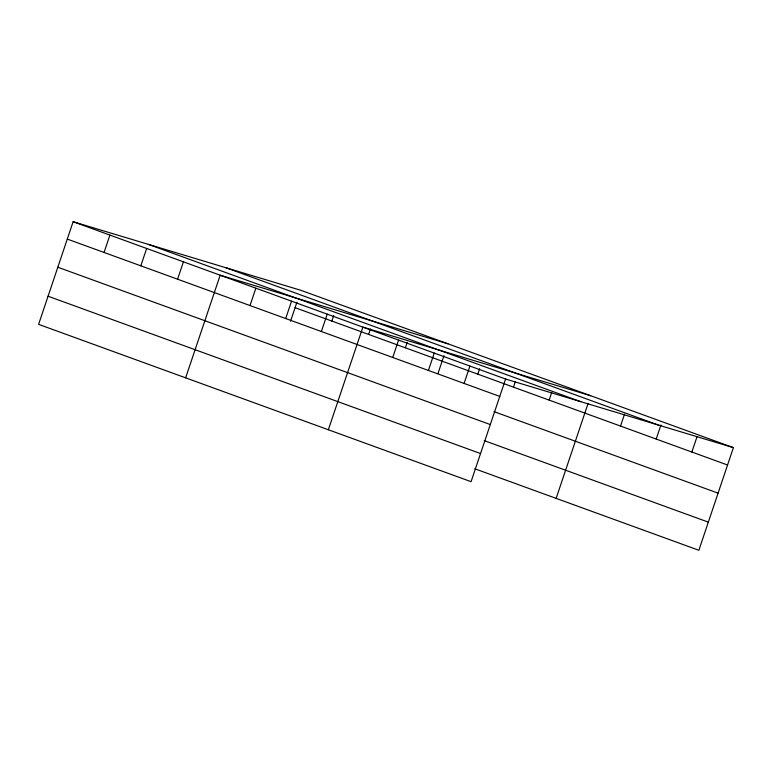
<?xml version="1.0" encoding="UTF-8"?>
<svg xmlns="http://www.w3.org/2000/svg" width="772" height="772" viewBox="0 0 772 772"><rect width="100%" height="100%" fill="white"/><g stroke="black" fill="none" stroke-linecap="round" stroke-linejoin="round"><path stroke-width="1.16" d="M733.4 447.644L300.926 290.32L73.137 221.718L38.6 324.356L471.074 481.68L505.612 379.042L733.4 447.644L698.863 550.282L474.751 468.758M104.056 252.463L109.904 235.093M140.813 265.838L146.661 248.459M177.579 279.203L183.418 261.833M185.637 377.846L220.184 275.208L447.972 343.81M250.012 305.558L255.86 288.188M285.688 318.537L291.536 301.167M290.542 321.2L296.911 302.267M321.374 331.516L327.222 314.146M331.844 321.065L333.668 315.632M328.351 429.763L362.898 327.125L590.686 395.727M368.601 334.44L370.435 329.007M392.726 357.475L398.574 340.105M405.368 347.805L407.191 342.382M428.412 370.454L434.25 353.084M437.956 373.561L443.948 355.757M464.088 383.433L469.936 366.063M477.8 374.159L479.624 368.736M513.476 387.139L515.31 381.715M549.162 400.118L551.719 392.523M556.139 498.365L588.129 403.331M620.514 426.076L624.538 414.13M656.2 439.056L660.948 424.938M691.876 452.035L696.991 436.836M225.762 267.681L658.226 425.005M148.311 244.357L580.785 401.681M73.137 221.718L505.612 379.042M295.087 307.69L727.552 465.014M67.299 239.088L499.764 396.412M493.974 411.63L718.085 493.154M57.823 267.228L490.297 424.552M484.218 440.619L708.329 522.142M48.067 296.216L480.541 453.54"/></g></svg>
